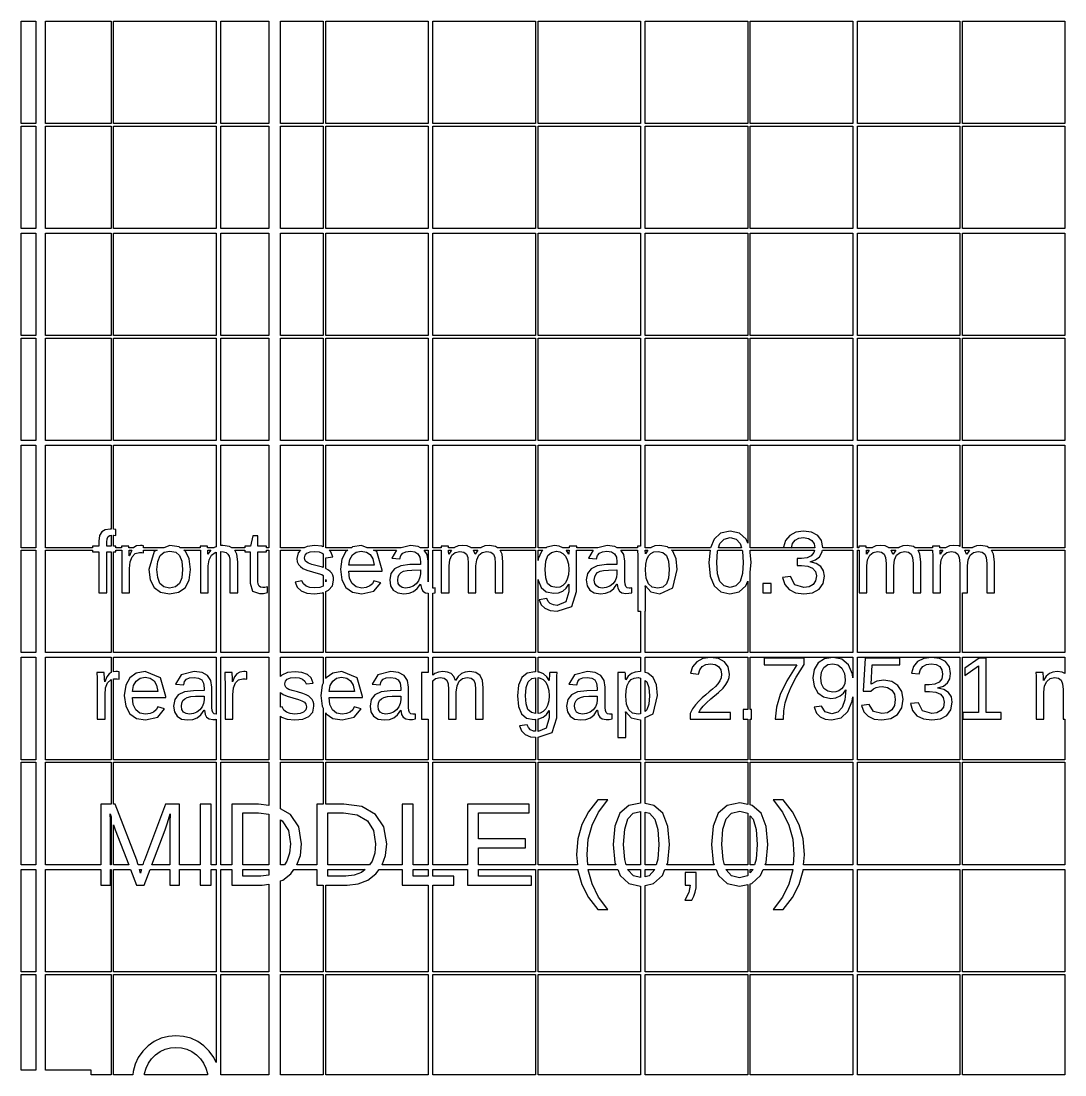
# Model space of a CAD drawing. Extents: x -185 to 185, y -185 to 185.
# Drawn here: x 0.7 to 49.89, y 0.2 to 49.89 of the extents above; entities that cross this region are included whole.
import ezdxf

# ---------------------------------------------------------------- set-up
doc = ezdxf.new("R2010")
doc.units = 0
doc.layers.get('0').update_dxf_attribs({"linetype": 'CONTINUOUS'})

msp = doc.modelspace()

# ---------------------------------------------------------------- linework, layer by layer
for points in [[(0.7, 49.89), (1.39766, 49.89), (1.39766, 45.06), (0.7, 45.06)], [(1.84766, 49.89), (4.94, 49.89), (4.94, 45.06), (1.84766, 45.06)], [(5.06, 49.89), (9.89, 49.89), (9.89, 45.06), (5.06, 45.06)], [(10.11, 49.89), (12.375, 49.89), (12.375, 45.06), (10.11, 45.06)], [(12.925, 49.89), (14.94, 49.89), (14.94, 45.06), (12.925, 45.06)], [(15.06, 49.89), (19.89, 49.89), (19.89, 45.06), (15.06, 45.06)], [(20.11, 49.89), (24.94, 49.89), (24.94, 45.06), (20.11, 45.06)], [(25.06, 49.89), (29.89, 49.89), (29.89, 45.06), (25.06, 45.06)], [(30.11, 49.89), (34.94, 49.89), (34.94, 45.06), (30.11, 45.06)], [(35.06, 49.89), (39.89, 49.89), (39.89, 45.06), (35.06, 45.06)], [(40.11, 49.89), (44.94, 49.89), (44.94, 45.06), (40.11, 45.06)], [(45.06, 49.89), (49.89, 49.89), (49.89, 45.06), (45.06, 45.06)], [(0.7, 44.94), (1.39766, 44.94), (1.39766, 40.11), (0.7, 40.11)], [(1.84766, 44.94), (4.94, 44.94), (4.94, 40.11), (1.84766, 40.11)], [(5.06, 44.94), (9.89, 44.94), (9.89, 40.11), (5.06, 40.11)], [(10.11, 44.94), (12.375, 44.94), (12.375, 40.11), (10.11, 40.11)], [(12.925, 44.94), (14.94, 44.94), (14.94, 40.11), (12.925, 40.11)], [(15.06, 44.94), (19.89, 44.94), (19.89, 40.11), (15.06, 40.11)], [(20.11, 44.94), (24.94, 44.94), (24.94, 40.11), (20.11, 40.11)], [(25.06, 44.94), (29.89, 44.94), (29.89, 40.11), (25.06, 40.11)], [(30.11, 44.94), (34.94, 44.94), (34.94, 40.11), (30.11, 40.11)], [(35.06, 44.94), (39.89, 44.94), (39.89, 40.11), (35.06, 40.11)], [(40.11, 44.94), (44.94, 44.94), (44.94, 40.11), (40.11, 40.11)], [(45.06, 44.94), (49.89, 44.94), (49.89, 40.11), (45.06, 40.11)], [(0.7, 39.89), (1.39766, 39.89), (1.39766, 35.06), (0.7, 35.06)], [(1.84766, 39.89), (4.94, 39.89), (4.94, 35.06), (1.84766, 35.06)], [(5.06, 39.89), (9.89, 39.89), (9.89, 35.06), (5.06, 35.06)], [(10.11, 39.89), (12.375, 39.89), (12.375, 35.06), (10.11, 35.06)], [(12.925, 39.89), (14.94, 39.89), (14.94, 35.06), (12.925, 35.06)], [(15.06, 39.89), (19.89, 39.89), (19.89, 35.06), (15.06, 35.06)], [(20.11, 39.89), (24.94, 39.89), (24.94, 35.06), (20.11, 35.06)], [(25.06, 39.89), (29.89, 39.89), (29.89, 35.06), (25.06, 35.06)], [(30.11, 39.89), (34.94, 39.89), (34.94, 35.06), (30.11, 35.06)], [(35.06, 39.89), (39.89, 39.89), (39.89, 35.06), (35.06, 35.06)], [(40.11, 39.89), (44.94, 39.89), (44.94, 35.06), (40.11, 35.06)], [(45.06, 39.89), (49.89, 39.89), (49.89, 35.06), (45.06, 35.06)], [(0.7, 34.94), (1.39766, 34.94), (1.39766, 30.11), (0.7, 30.11)], [(1.84766, 34.94), (4.94, 34.94), (4.94, 30.11), (1.84766, 30.11)], [(5.06, 34.94), (9.89, 34.94), (9.89, 30.11), (5.06, 30.11)], [(10.11, 34.94), (12.375, 34.94), (12.375, 30.11), (10.11, 30.11)], [(12.925, 34.94), (14.94, 34.94), (14.94, 30.11), (12.925, 30.11)], [(15.06, 34.94), (19.89, 34.94), (19.89, 30.11), (15.06, 30.11)], [(20.11, 34.94), (24.94, 34.94), (24.94, 30.11), (20.11, 30.11)], [(25.06, 34.94), (29.89, 34.94), (29.89, 30.11), (25.06, 30.11)], [(30.11, 34.94), (34.94, 34.94), (34.94, 30.11), (30.11, 30.11)], [(35.06, 34.94), (39.89, 34.94), (39.89, 30.11), (35.06, 30.11)], [(40.11, 34.94), (44.94, 34.94), (44.94, 30.11), (40.11, 30.11)], [(45.06, 34.94), (49.89, 34.94), (49.89, 30.11), (45.06, 30.11)], [(0.7, 29.89), (1.39766, 29.89), (1.39766, 25.06), (0.7, 25.06)], [(1.84766, 29.89), (4.94, 29.89), (4.94, 25.9382), (4.90531, 25.9397), (4.66779, 25.9067), (4.50046, 25.8075), (4.40128, 25.6331), (4.36822, 25.3742), (4.36822, 25.126), (4.05901, 25.126), (4.05901, 25.06), (1.84766, 25.06)], [(5.16367, 25.126), (5.06, 25.126), (5.06, 25.6498), (5.0772, 25.6488), (5.16367, 25.6366), (5.16367, 25.9153), (5.06, 25.9315), (5.06, 29.89), (9.89, 29.89), (9.89, 25.1067), (9.79927, 25.0721), (9.78455, 25.06), (9.48957, 25.06), (9.48904, 25.0711), (9.48701, 25.1072), (9.48499, 25.126), (9.13915, 25.126), (9.14291, 25.06), (8.19918, 25.06), (8.14469, 25.0972), (7.7068, 25.1667), (7.42965, 25.06), (6.47593, 25.06), (6.47593, 25.1463), (6.40115, 25.1616), (6.3274, 25.1667), (6.14328, 25.1407), (6.00595, 25.0629), (6.00383, 25.06), (5.78286, 25.06), (5.78017, 25.126), (5.43433, 25.126), (5.43657, 25.06), (5.16367, 25.06)], [(10.5248, 25.1217), (10.2113, 25.1667), (10.11, 25.1561), (10.11, 29.89), (12.375, 29.89), (12.375, 25.06), (12.2702, 25.06), (12.2702, 25.126), (11.8633, 25.126), (11.8633, 25.6183), (11.6192, 25.6183), (11.5113, 25.126), (11.2428, 25.126), (11.2428, 25.06), (10.6236, 25.06)], [(12.925, 29.89), (14.94, 29.89), (14.94, 25.1001), (14.8654, 25.1285), (14.5387, 25.1606), (14.1768, 25.1212), (14.0404, 25.06), (12.925, 25.06)], [(15.06, 29.89), (19.89, 29.89), (19.89, 25.06), (19.525, 25.06), (19.4169, 25.1191), (19.0532, 25.1667), (18.6112, 25.06), (17.0055, 25.06), (16.74, 25.1667), (16.3207, 25.0939), (16.2725, 25.06), (15.06, 25.06)], [(20.11, 29.89), (24.94, 29.89), (24.94, 25.06), (23.1494, 25.06), (23.0603, 25.1214), (22.7722, 25.1667), (22.5593, 25.1423), (22.3806, 25.069), (22.3701, 25.06), (21.903, 25.06), (21.8964, 25.067), (21.7247, 25.1417), (21.5007, 25.1667), (21.2978, 25.1438), (21.1284, 25.0751), (21.1113, 25.06), (20.8401, 25.06), (20.8395, 25.0711), (20.8375, 25.1072), (20.8355, 25.126), (20.4897, 25.126), (20.4934, 25.06), (20.11, 25.06)], [(25.06, 29.89), (29.89, 29.89), (29.89, 25.126), (29.7446, 25.126), (29.7482, 25.06), (28.7881, 25.06), (28.68, 25.1191), (28.3163, 25.1667), (27.8743, 25.06), (26.8865, 25.06), (26.8901, 25.126), (26.5422, 25.126), (26.5341, 25.0777), (26.5328, 25.06), (26.2337, 25.06), (26.0608, 25.1339), (25.8424, 25.1606), (25.4785, 25.0912), (25.44, 25.06), (25.06, 25.06)], [(30.11, 29.89), (34.94, 29.89), (34.94, 25.2683), (34.8643, 25.4617), (34.5569, 25.7409), (34.1167, 25.834), (33.6658, 25.7419), (33.3548, 25.4657), (33.1956, 25.06), (31.2092, 25.06), (31.1641, 25.0965), (30.8086, 25.1647), (30.5716, 25.141), (30.3854, 25.07), (30.3735, 25.06), (30.11, 25.06)], [(35.06, 29.89), (39.89, 29.89), (39.89, 25.06), (38.4783, 25.06), (38.4807, 25.0751), (38.4209, 25.3938), (38.2416, 25.6336), (37.9545, 25.7839), (37.5713, 25.834), (37.2125, 25.7846), (36.9254, 25.6366), (36.7268, 25.4006), (36.6334, 25.0874), (36.9868, 25.06), (35.06, 25.06)], [(40.11, 29.89), (44.94, 29.89), (44.94, 25.1171), (44.8835, 25.1417), (44.6595, 25.1667), (44.4566, 25.1438), (44.2872, 25.0751), (44.2701, 25.06), (43.9988, 25.06), (43.9983, 25.0711), (43.9963, 25.1072), (43.9943, 25.126), (43.6484, 25.126), (43.6522, 25.06), (42.8373, 25.06), (42.7482, 25.1214), (42.4601, 25.1667), (42.2472, 25.1423), (42.0685, 25.069), (42.058, 25.06), (41.5909, 25.06), (41.5843, 25.067), (41.4126, 25.1417), (41.1886, 25.1667), (40.9857, 25.1438), (40.8163, 25.0751), (40.7992, 25.06), (40.528, 25.06), (40.5274, 25.0711), (40.5254, 25.1072), (40.5234, 25.126), (40.1775, 25.126), (40.1813, 25.06), (40.11, 25.06)], [(45.06, 25.0619), (45.06, 29.89), (49.89, 29.89), (49.89, 25.06), (46.3082, 25.06), (46.2191, 25.1214), (45.931, 25.1667), (45.7181, 25.1423), (45.5394, 25.069), (45.5289, 25.06), (45.0618, 25.06)], [(4.7344, 25.126), (4.7344, 25.3233), (4.75017, 25.4815), (4.79746, 25.5817), (4.87987, 25.6351), (4.94, 25.6439), (4.94, 25.126)], [(33.6315, 25.2623), (33.8265, 25.4683), (34.1167, 25.5369), (34.3997, 25.4673), (34.5897, 25.2582), (34.6482, 25.06), (33.5699, 25.06)], [(37.0573, 25.2593), (37.1756, 25.4088), (37.3483, 25.5019), (37.5672, 25.5329), (37.8009, 25.4996), (37.969, 25.3996), (38.0704, 25.2422), (38.1004, 25.06), (37.002, 25.06)], [(0.7, 24.94), (1.39766, 24.94), (1.39766, 20.11), (0.7, 20.11)], [(1.84766, 24.94), (4.05901, 24.94), (4.05901, 24.8595), (4.36822, 24.8595), (4.36822, 22.9248), (4.7344, 22.9248), (4.7344, 24.8595), (4.94, 24.8595), (4.94, 20.11), (1.84766, 20.11)], [(5.06, 24.8595), (5.16367, 24.8595), (5.16367, 24.94), (5.44066, 24.94), (5.44347, 24.8575), (5.44651, 24.6133), (5.44651, 22.9248), (5.81272, 22.9248), (5.81272, 24.0722), (5.84273, 24.3959), (5.93275, 24.6347), (6.07974, 24.7819), (6.28063, 24.831), (6.39047, 24.8259), (6.47593, 24.8107), (6.47593, 24.94), (7.11786, 24.94), (6.9668, 24.8819), (6.72013, 24.0274), (6.78167, 23.5374), (6.96628, 23.1781), (7.27145, 22.9576), (7.69459, 22.8841), (8.12129, 22.9548), (8.43307, 23.1669), (8.6238, 23.5234), (8.68738, 24.0274), (8.62787, 24.5348), (8.44933, 24.889), (8.37471, 24.94), (9.14854, 24.94), (9.15133, 24.656), (9.15133, 22.9248), (9.51754, 22.9248), (9.51754, 24.2003), (9.55568, 24.4867), (9.67012, 24.7028), (9.85067, 24.8386), (9.89, 24.8462), (9.89, 20.11), (5.06, 20.11)], [(5.79236, 24.8264), (5.78774, 24.94), (5.91712, 24.94), (5.89865, 24.9144), (5.80456, 24.6764), (5.79643, 24.6764)], [(7.42782, 23.2094), (7.246, 23.3734), (7.13996, 23.6462), (7.10461, 24.0274), (7.14047, 24.4157), (7.24804, 24.6855), (7.43597, 24.8435), (7.71289, 24.8961), (7.98627, 24.8445), (8.16757, 24.6896), (8.26905, 24.4208), (8.30287, 24.0274), (8.26752, 23.6373), (8.16148, 23.3663), (7.97304, 23.2076), (7.69051, 23.1547)], [(9.49745, 24.8847), (9.49526, 24.94), (9.64049, 24.94), (9.50737, 24.7496), (9.50125, 24.7496)], [(10.11, 24.882), (10.2463, 24.8707), (10.3618, 24.831), (10.4426, 24.7613), (10.4981, 24.6581), (10.5301, 24.5136), (10.5408, 24.3204), (10.5408, 22.9248), (10.909, 22.9248), (10.909, 24.3916), (10.8671, 24.7479), (10.7658, 24.94), (11.2428, 24.94), (11.2428, 24.8595), (11.4971, 24.8595), (11.4971, 23.3907), (11.607, 23.0169), (11.9365, 22.8923), (12.1237, 22.9045), (12.3068, 22.9411), (12.3068, 23.2117), (12.1847, 23.1903), (12.0952, 23.1832), (11.9861, 23.1992), (11.9152, 23.2472), (11.8763, 23.335), (11.8633, 23.47), (11.8633, 24.8595), (12.2702, 24.8595), (12.2702, 24.94), (12.375, 24.94), (12.375, 20.11), (10.11, 20.11)], [(12.925, 24.94), (13.8608, 24.94), (13.7521, 24.8094), (13.6985, 24.5442), (13.7173, 24.3941), (13.7737, 24.2695), (13.8635, 24.166), (13.9823, 24.0793), (14.161, 24.0002), (14.4308, 23.9196), (14.6933, 23.8505), (14.8652, 23.7904), (14.94, 23.7429), (14.94, 23.2473), (14.7759, 23.1842), (14.5346, 23.1628), (14.3027, 23.1834), (14.1277, 23.2452), (14.0062, 23.3513), (13.9345, 23.5046), (13.611, 23.4415), (13.717, 23.1926), (13.9009, 23.0194), (14.1707, 22.9179), (14.5346, 22.8841), (14.9107, 22.9263), (14.94, 22.9395), (14.94, 20.11), (12.925, 20.11)], [(14.9008, 24.134), (14.6506, 24.2044), (14.3963, 24.2716), (14.2477, 24.3224), (14.1638, 24.3697), (14.1033, 24.4262), (14.0667, 24.4953), (14.0545, 24.5808), (14.084, 24.714), (14.1725, 24.8086), (14.323, 24.8651), (14.5387, 24.8839), (14.7398, 24.8643), (14.8957, 24.8056), (14.94, 24.7663), (14.94, 24.1189)], [(15.06, 22.9934), (15.1927, 23.053), (15.3689, 23.2574), (15.4277, 23.5331), (15.4175, 23.6523), (15.387, 23.7579), (15.3379, 23.8507), (15.2721, 23.9318), (15.1843, 24.0038), (15.0696, 24.0691), (15.06, 24.0728), (15.06, 24.5808), (15.389, 24.6215), (15.2927, 24.8656), (15.2145, 24.94), (16.102, 24.94), (16.0107, 24.8758), (15.8192, 24.5213), (15.7554, 24.0396), (15.8192, 23.5366), (16.0107, 23.175), (16.3242, 22.9568), (16.7543, 22.8841), (17.3285, 23.0143), (17.6514, 23.4049), (17.33, 23.4964), (17.256, 23.3627), (17.1357, 23.2543), (16.9686, 23.1826), (16.7543, 23.1587), (16.4893, 23.2101), (16.2965, 23.3642), (16.179, 23.6129), (16.1399, 23.9481), (17.7104, 23.9481), (17.7104, 23.9969), (17.4678, 24.8742), (17.3041, 24.94), (18.3909, 24.94), (18.1703, 24.5726), (18.5528, 24.5381), (18.5975, 24.6962), (18.687, 24.8045), (18.8325, 24.8671), (19.0451, 24.888), (19.2567, 24.859), (19.4031, 24.772), (19.4886, 24.6179), (19.5171, 24.3875), (19.5171, 24.2675), (19.0227, 24.2594), (18.5912, 24.2044), (18.2975, 24.064), (18.1289, 23.8413), (18.0727, 23.5392), (18.1144, 23.2666), (18.2395, 23.0591), (18.4475, 22.9279), (18.7379, 22.8841), (18.9843, 22.9103), (19.1906, 22.9889), (19.3653, 23.1305), (19.5171, 23.3459), (19.5293, 23.3459), (19.5616, 23.1483), (19.634, 23.0113), (19.7543, 22.9312), (19.89, 22.9105), (19.89, 20.11), (15.06, 20.11)], [(16.192, 24.5068), (16.3118, 24.7181), (16.4951, 24.8516), (16.7339, 24.8961), (16.9765, 24.8562), (17.155, 24.7364), (17.2725, 24.5297), (17.332, 24.2288), (16.1439, 24.2288)], [(19.8873, 23.4782), (19.8873, 24.4262), (19.8349, 24.7438), (19.7024, 24.94), (19.89, 24.94), (19.89, 23.4422)], [(20.11, 22.9191), (20.2128, 22.937), (20.2128, 23.1649), (20.1493, 23.1542), (20.11, 23.1517), (20.11, 24.94), (20.499, 24.94), (20.5018, 24.656), (20.5018, 22.9248), (20.866, 22.9248), (20.866, 24.2003), (20.9001, 24.4892), (21.0023, 24.7049), (21.163, 24.8391), (21.3726, 24.8839), (21.5653, 24.8534), (21.6879, 24.7618), (21.7535, 24.5904), (21.7754, 24.3204), (21.7754, 22.9248), (22.1375, 22.9248), (22.1375, 24.2003), (22.1708, 24.4905), (22.2707, 24.7059), (22.4307, 24.8394), (22.644, 24.8839), (22.8368, 24.8534), (22.9594, 24.7618), (23.025, 24.5904), (23.0469, 24.3204), (23.0469, 22.9248), (23.409, 22.9248), (23.409, 24.3916), (23.3711, 24.7466), (23.2791, 24.94), (24.94, 24.94), (24.94, 20.11), (20.11, 20.11)], [(20.8479, 24.8847), (20.8458, 24.94), (20.9794, 24.94), (20.8579, 24.7496), (20.8518, 24.7496)], [(22.0197, 24.9378), (22.0176, 24.94), (22.2306, 24.94), (22.1049, 24.7496), (22.0988, 24.7496)], [(25.06, 23.5643), (25.064, 23.5224), (25.2066, 23.177), (25.4505, 22.9756), (25.8017, 22.9085), (26.0285, 22.9352), (26.2248, 23.0153), (26.3866, 23.1483), (26.5097, 23.3337), (26.5137, 23.3337), (26.5137, 22.9797), (26.3769, 22.4991), (25.9665, 22.3389), (25.7826, 22.3595), (25.6379, 22.4213), (25.5349, 22.5212), (25.4762, 22.6563), (25.108, 22.6034), (25.2072, 22.3727), (25.3826, 22.2016), (25.6328, 22.0955), (25.9563, 22.0602), (26.6475, 22.2921), (26.8779, 22.9879), (26.8779, 24.6703), (26.8808, 24.94), (27.654, 24.94), (27.4334, 24.5726), (27.8159, 24.5381), (27.8606, 24.6962), (27.9501, 24.8045), (28.0956, 24.8671), (28.3082, 24.888), (28.5198, 24.859), (28.6662, 24.772), (28.7517, 24.6179), (28.7802, 24.3875), (28.7802, 24.2675), (28.2858, 24.2594), (27.8543, 24.2044), (27.5606, 24.064), (27.392, 23.8413), (27.3358, 23.5392), (27.3775, 23.2666), (27.5026, 23.0591), (27.7106, 22.9279), (28.001, 22.8841), (28.2474, 22.9103), (28.4537, 22.9889), (28.6284, 23.1305), (28.7802, 23.3459), (28.7924, 23.3459), (28.8247, 23.1483), (28.8971, 23.0113), (29.0174, 22.9312), (29.1932, 22.9045), (29.3361, 22.9126), (29.4759, 22.937), (29.4759, 23.1649), (29.4124, 23.1542), (29.3559, 23.1506), (29.2552, 23.1712), (29.1931, 23.233), (29.1611, 23.3355), (29.1504, 23.4782), (29.1504, 24.4262), (29.098, 24.7438), (28.9655, 24.94), (29.7539, 24.94), (29.7568, 24.6764), (29.7568, 22.0602), (29.89, 22.0602), (29.89, 20.11), (25.06, 20.11)], [(25.06, 24.94), (25.2915, 24.94), (25.2209, 24.8829), (25.0676, 24.5286), (25.06, 24.4537)], [(25.6776, 23.2284), (25.5149, 23.3764), (25.4248, 23.6373), (25.3948, 24.0254), (25.4269, 24.418), (25.523, 24.6845), (25.6893, 24.8371), (25.9319, 24.888), (26.0919, 24.8623), (26.234, 24.7852), (26.3522, 24.6596), (26.4405, 24.4882), (26.4954, 24.2754), (26.5137, 24.0254), (26.4954, 23.781), (26.4405, 23.5727), (26.352, 23.4047), (26.233, 23.2808), (26.0891, 23.2045), (25.9258, 23.1791)], [(26.4006, 24.9243), (26.3822, 24.94), (26.5249, 24.94), (26.5199, 24.833), (26.5178, 24.7496), (26.5137, 24.7496)], [(30.11, 22.0602), (30.123, 22.0602), (30.123, 22.9207), (30.1209, 23.172), (30.1148, 23.2666), (30.125, 23.2666), (30.3834, 22.9797), (30.8086, 22.8841), (31.4158, 23.172), (31.6183, 24.0356), (31.5679, 24.5416), (31.4169, 24.892), (31.3576, 24.94), (33.1679, 24.94), (33.1137, 24.359), (33.1758, 23.7233), (33.3619, 23.2605), (33.6717, 22.9782), (34.1045, 22.8841), (34.5386, 22.9787), (34.8521, 23.2625), (34.94, 23.4769), (34.94, 20.11), (30.11, 20.11)], [(30.1177, 24.8269), (30.1138, 24.9144), (30.1125, 24.94), (30.2352, 24.94), (30.1271, 24.772), (30.1189, 24.772)], [(30.4429, 23.2061), (30.2613, 23.3602), (30.1576, 23.6226), (30.123, 23.9989), (30.139, 24.281), (30.1871, 24.5045), (30.2659, 24.6731), (30.3742, 24.7903), (30.521, 24.859), (30.715, 24.8819), (30.9489, 24.8325), (31.1097, 24.6845), (31.2027, 24.4216), (31.2338, 24.0274), (31.2025, 23.6234), (31.1086, 23.3551), (30.9467, 23.2048), (30.7109, 23.1547)], [(33.827, 23.2539), (33.6335, 23.4659), (33.5214, 23.8306), (33.484, 24.359), (33.5209, 24.8992), (33.5333, 24.94), (34.6837, 24.94), (34.6973, 24.8941), (34.7331, 24.359), (34.6955, 23.8382), (34.5826, 23.472), (34.3888, 23.2554), (34.1085, 23.1832)], [(35.06, 23.9053), (35.1054, 24.359), (35.06, 24.8415), (35.06, 24.94), (38.0849, 24.94), (38.0628, 24.8297), (37.9385, 24.6733), (37.7389, 24.5749), (37.4716, 24.5421), (37.2722, 24.5421), (37.2722, 24.2248), (37.4797, 24.2248), (37.7796, 24.192), (37.9995, 24.0935), (38.1345, 23.9366), (38.1795, 23.7284), (38.1401, 23.4929), (38.0219, 23.3235), (37.8345, 23.2213), (37.5875, 23.1872), (37.1558, 23.3144), (36.963, 23.6958), (36.5846, 23.6612), (36.6861, 23.3238), (36.8928, 23.0804), (37.1962, 22.9332), (37.5875, 22.8841), (38.0015, 22.9385), (38.3077, 23.1018), (38.4969, 23.3642), (38.56, 23.7162), (38.5152, 23.9674), (38.3809, 24.1719), (38.1663, 24.3163), (37.8805, 24.3875), (37.8805, 24.3956), (38.1386, 24.4844), (38.3271, 24.6286), (38.4422, 24.8262), (38.4598, 24.94), (39.89, 24.94), (39.89, 20.11), (35.06, 20.11)], [(40.11, 24.94), (40.1869, 24.94), (40.1897, 24.656), (40.1897, 22.9248), (40.5539, 22.9248), (40.5539, 24.2003), (40.588, 24.4892), (40.6902, 24.7049), (40.8509, 24.8391), (41.0604, 24.8839), (41.2532, 24.8534), (41.3758, 24.7618), (41.4414, 24.5904), (41.4632, 24.3204), (41.4632, 22.9248), (41.8254, 22.9248), (41.8254, 24.2003), (41.8587, 24.4905), (41.9586, 24.7059), (42.1186, 24.8394), (42.3319, 24.8839), (42.5247, 24.8534), (42.6473, 24.7618), (42.7129, 24.5904), (42.7347, 24.3204), (42.7347, 22.9248), (43.0968, 22.9248), (43.0968, 24.3916), (43.0589, 24.7466), (42.967, 24.94), (43.6578, 24.94), (43.6606, 24.656), (43.6606, 22.9248), (44.0248, 22.9248), (44.0248, 24.2003), (44.0588, 24.4892), (44.1611, 24.7049), (44.3218, 24.8391), (44.5313, 24.8839), (44.7241, 24.8534), (44.8466, 24.7618), (44.9123, 24.5904), (44.9341, 24.3204), (44.9341, 22.9248), (44.94, 22.9248), (44.94, 20.11), (40.11, 20.11)], [(40.5358, 24.8847), (40.5336, 24.94), (40.6673, 24.94), (40.5458, 24.7496), (40.5396, 24.7496)], [(41.7076, 24.9378), (41.7055, 24.94), (41.9185, 24.94), (41.7928, 24.7496), (41.7867, 24.7496)], [(44.0067, 24.8847), (44.0045, 24.94), (44.1382, 24.94), (44.0166, 24.7496), (44.0105, 24.7496)], [(45.06, 22.9248), (45.2963, 22.9248), (45.2963, 24.2003), (45.3296, 24.4905), (45.4295, 24.7059), (45.5895, 24.8394), (45.8028, 24.8839), (45.9956, 24.8534), (46.1181, 24.7618), (46.1838, 24.5904), (46.2056, 24.3204), (46.2056, 22.9248), (46.5677, 22.9248), (46.5677, 24.3916), (46.5298, 24.7466), (46.4379, 24.94), (49.89, 24.94), (49.89, 20.11), (45.06, 20.11)], [(45.1785, 24.9378), (45.1764, 24.94), (45.3893, 24.94), (45.2637, 24.7496), (45.2576, 24.7496)], [(18.6629, 23.1832), (18.5456, 23.2564), (18.4732, 23.3744), (18.449, 23.5331), (18.4668, 23.6821), (18.5202, 23.7996), (18.6069, 23.8881), (18.7247, 23.9501), (18.8892, 23.9878), (19.1163, 24.003), (19.5171, 24.0112), (19.5171, 23.8301), (19.4944, 23.6635), (19.4265, 23.5015), (19.3195, 23.3589), (19.1793, 23.2503), (19.0115, 23.1816), (18.8213, 23.1587)], [(27.926, 23.1832), (27.8088, 23.2564), (27.7363, 23.3744), (27.7121, 23.5331), (27.7299, 23.6821), (27.7833, 23.7996), (27.87, 23.8881), (27.9878, 23.9501), (28.1523, 23.9878), (28.3794, 24.003), (28.7802, 24.0112), (28.7802, 23.8301), (28.7575, 23.6635), (28.6896, 23.5015), (28.5826, 23.3589), (28.4424, 23.2503), (28.2746, 23.1816), (28.0844, 23.1587)], [(15.06, 23.5662), (15.0717, 23.5046), (15.06, 23.4505)], [(36.0454, 23.3703), (35.6487, 23.3703), (35.6487, 22.9248), (36.0454, 22.9248)], [(0.7, 19.89), (1.39766, 19.89), (1.39766, 15.06), (0.7, 15.06)], [(1.84766, 19.89), (4.94, 19.89), (4.94, 19.1677), (4.84831, 19.1157), (4.74101, 18.9672), (4.64692, 18.7292), (4.63879, 18.7292), (4.63472, 18.8792), (4.62253, 19.1788), (4.27669, 19.1788), (4.28582, 18.9103), (4.28887, 18.6661), (4.28887, 16.9776), (4.65508, 16.9776), (4.65508, 18.125), (4.68509, 18.4487), (4.77511, 18.6875), (4.9221, 18.8347), (4.94, 18.8391), (4.94, 15.06), (1.84766, 15.06)], [(5.06, 18.8684), (5.12299, 18.8838), (5.23284, 18.8787), (5.31829, 18.8635), (5.31829, 19.1991), (5.24351, 19.2144), (5.16976, 19.2195), (5.06, 19.204), (5.06, 19.89), (9.89, 19.89), (9.89, 17.2059), (9.80125, 17.224), (9.73918, 17.2858), (9.70714, 17.3883), (9.69646, 17.531), (9.69646, 18.479), (9.64407, 18.7966), (9.48691, 19.0292), (9.22602, 19.1719), (8.86237, 19.2195), (8.24698, 19.071), (7.97947, 18.6254), (8.36191, 18.5909), (8.40667, 18.749), (8.49619, 18.8573), (8.64165, 18.9199), (8.85424, 18.9408), (9.06582, 18.9118), (9.21229, 18.8248), (9.29774, 18.6707), (9.32623, 18.4403), (9.32623, 18.3203), (8.83186, 18.3122), (8.40032, 18.2572), (8.10661, 18.1169), (7.93802, 17.8941), (7.88182, 17.592), (7.92352, 17.3194), (8.04862, 17.1119), (8.25664, 16.9807), (8.54704, 16.9369), (8.79347, 16.9631), (8.99971, 17.0417), (9.17441, 17.1833), (9.32623, 17.3987), (9.33841, 17.3987), (9.37071, 17.2011), (9.44317, 17.0641), (9.56347, 16.984), (9.73921, 16.9573), (9.88211, 16.9654), (9.89, 16.9668), (9.89, 15.06), (5.06, 15.06)], [(10.11, 19.89), (12.375, 19.89), (12.375, 15.06), (10.11, 15.06)], [(12.925, 17.1175), (12.9731, 17.0722), (13.2429, 16.9707), (13.6068, 16.9369), (13.9829, 16.9791), (14.2649, 17.1058), (14.4412, 17.3102), (14.4999, 17.5859), (14.4898, 17.7051), (14.4592, 17.8107), (14.4102, 17.9035), (14.3443, 17.9846), (14.2566, 18.0566), (14.1419, 18.1219), (13.973, 18.1868), (13.7228, 18.2572), (13.4685, 18.3244), (13.32, 18.3752), (13.2361, 18.4225), (13.1755, 18.479), (13.1389, 18.5481), (13.1267, 18.6336), (13.1562, 18.7668), (13.2447, 18.8614), (13.3953, 18.9179), (13.6109, 18.9367), (13.8121, 18.9171), (13.968, 18.8584), (14.0755, 18.763), (14.1317, 18.6336), (14.4613, 18.6743), (14.3649, 18.9184), (14.1897, 19.0852), (13.9377, 19.1813), (13.6109, 19.2134), (13.2491, 19.174), (12.9853, 19.0557), (12.925, 18.9832), (12.925, 19.89), (14.94, 19.89), (14.94, 18.6639), (14.8915, 18.5741), (14.8276, 18.0924), (14.8915, 17.5894), (14.94, 17.4978), (14.94, 15.06), (12.925, 15.06)], [(15.06, 17.2711), (15.0829, 17.2278), (15.3965, 17.0096), (15.8265, 16.9369), (16.4007, 17.0671), (16.7237, 17.4577), (16.4022, 17.5492), (16.3282, 17.4155), (16.2079, 17.3071), (16.0409, 17.2354), (15.8265, 17.2115), (15.5615, 17.2629), (15.3687, 17.417), (15.2513, 17.6657), (15.2121, 18.0009), (16.7827, 18.0009), (16.7827, 18.0497), (16.5401, 18.927), (15.8123, 19.2195), (15.3929, 19.1467), (15.0829, 18.9286), (15.06, 18.8861), (15.06, 19.89), (19.89, 19.89), (19.89, 19.1788), (19.5619, 19.1788), (19.571, 19.0186), (19.5741, 18.7088), (19.5741, 16.9776), (19.89, 16.9776), (19.89, 15.06), (15.06, 15.06)], [(20.11, 18.7873), (20.2353, 18.8919), (20.4448, 18.9367), (20.6376, 18.9062), (20.7601, 18.8146), (20.8257, 18.6432), (20.8476, 18.3732), (20.8476, 16.9776), (21.2097, 16.9776), (21.2097, 18.2531), (21.243, 18.5433), (21.343, 18.7587), (21.5029, 18.8922), (21.7163, 18.9367), (21.909, 18.9062), (22.0316, 18.8146), (22.0972, 18.6432), (22.1191, 18.3732), (22.1191, 16.9776), (22.4812, 16.9776), (22.4812, 18.4444), (22.4433, 18.7994), (22.3296, 19.0384), (22.1326, 19.1742), (21.8444, 19.2195), (21.6316, 19.1951), (21.4528, 19.1218), (21.3031, 18.9932), (21.1772, 18.8024), (21.1711, 18.8024), (21.092, 18.9906), (20.9686, 19.1198), (20.797, 19.1945), (20.573, 19.2195), (20.37, 19.1966), (20.2007, 19.1279), (20.11, 19.0478), (20.11, 19.89), (24.94, 19.89), (24.94, 19.2103), (24.9147, 19.2134), (24.5507, 19.144), (24.2931, 18.9357), (24.1398, 18.5814), (24.0887, 18.0741), (24.1362, 17.5752), (24.2789, 17.2298), (24.5228, 17.0284), (24.874, 16.9613), (24.94, 16.9691), (24.94, 16.4028), (24.8549, 16.4123), (24.7102, 16.4741), (24.6072, 16.574), (24.5485, 16.7091), (24.1802, 16.6562), (24.2794, 16.4255), (24.4549, 16.2544), (24.7051, 16.1483), (24.94, 16.1227), (24.94, 15.06), (20.11, 15.06)], [(25.06, 16.1235), (25.7197, 16.3449), (25.9501, 17.0407), (25.9501, 18.7231), (25.9532, 19.0099), (25.9623, 19.1788), (25.6145, 19.1788), (25.6063, 19.1305), (25.5982, 19.014), (25.5921, 18.8858), (25.5901, 18.8024), (25.586, 18.8024), (25.4728, 18.9771), (25.3205, 19.1066), (25.1331, 19.1867), (25.06, 19.1956), (25.06, 19.89), (29.89, 19.89), (29.89, 19.2157), (29.8808, 19.2175), (29.6438, 19.1938), (29.4577, 19.1228), (29.3127, 19.001), (29.1993, 18.8248), (29.1912, 18.8248), (29.1899, 18.8797), (29.1861, 18.9672), (29.1813, 19.0575), (29.1769, 19.1208), (29.1734, 19.1602), (29.1708, 19.1788), (28.8168, 19.1788), (28.826, 19.0115), (28.829, 18.7292), (28.829, 16.113), (29.1952, 16.113), (29.1952, 16.9735), (29.1932, 17.2248), (29.1871, 17.3194), (29.1973, 17.3194), (29.4556, 17.0325), (29.8808, 16.9369), (29.89, 16.9413), (29.89, 15.06), (25.06, 15.06)], [(30.11, 17.0456), (30.4881, 17.2248), (30.6905, 18.0884), (30.6402, 18.5944), (30.4891, 18.9448), (30.2363, 19.1493), (30.11, 19.1735), (30.11, 19.89), (34.94, 19.89), (34.94, 17.4231), (34.721, 17.4231), (34.721, 16.9776), (34.94, 16.9776), (34.94, 15.06), (30.11, 15.06)], [(34.1309, 17.2889), (32.6356, 17.2889), (32.7159, 17.4341), (32.835, 17.5849), (32.9972, 17.7479), (33.2072, 17.9297), (33.5638, 18.2303), (33.783, 18.4403), (33.915, 18.6051), (34.0098, 18.7699), (34.067, 18.9352), (34.0861, 19.1015), (34.0279, 19.4349), (33.8532, 19.6823), (33.5701, 19.8356), (33.1869, 19.8868), (32.8281, 19.8359), (32.541, 19.6833), (32.3424, 19.4448), (32.249, 19.1361), (32.6234, 19.1015), (32.6811, 19.3057), (32.8014, 19.4585), (32.9735, 19.5539), (33.1869, 19.5857), (33.4061, 19.5531), (33.5714, 19.4555), (33.6752, 19.2988), (33.7097, 19.0893), (33.6897, 18.9235), (33.6294, 18.776), (33.5366, 18.6407), (33.4188, 18.5115), (33.2807, 18.3854), (33.1269, 18.2593), (32.9644, 18.1278), (32.8004, 17.9856), (32.6394, 17.8295), (32.4861, 17.656), (32.348, 17.46), (32.2328, 17.236), (32.2328, 16.9776), (34.1309, 16.9776)], [(35.06, 16.9776), (35.1177, 16.9776), (35.1177, 17.4231), (35.06, 17.4231), (35.06, 19.89), (39.89, 19.89), (39.89, 18.9258), (39.8737, 19.0898), (39.6891, 19.5328), (39.385, 19.7983), (38.9649, 19.8868), (38.5646, 19.8224), (38.263, 19.6294), (38.0738, 19.324), (38.0108, 18.9225), (38.0687, 18.5283), (38.2427, 18.2206), (38.5132, 18.0223), (38.8611, 17.9561), (39.0875, 17.9839), (39.2945, 18.067), (39.4628, 18.1959), (39.5732, 18.361), (39.5238, 17.8804), (39.3921, 17.5249), (39.1836, 17.3051), (38.9039, 17.2319), (38.5956, 17.3214), (38.4197, 17.59), (38.0698, 17.535), (38.186, 17.2632), (38.3597, 17.0783), (38.5954, 16.9723), (38.8977, 16.9369), (39.3389, 17.0361), (39.6657, 17.3336), (39.8679, 17.8158), (39.89, 18.03), (39.89, 15.06), (35.06, 15.06)], [(40.11, 19.89), (44.94, 19.89), (44.94, 15.06), (40.11, 15.06)], [(44.0257, 16.9913), (44.3318, 17.1546), (44.521, 17.417), (44.5841, 17.769), (44.5393, 18.0202), (44.4051, 18.2247), (44.1904, 18.3691), (43.9046, 18.4403), (43.9046, 18.4484), (44.1627, 18.5372), (44.3512, 18.6814), (44.4664, 18.879), (44.5048, 19.1279), (44.445, 19.4466), (44.2657, 19.6864), (43.9786, 19.8367), (43.5954, 19.8868), (43.2366, 19.8374), (42.9495, 19.6894), (42.7509, 19.4534), (42.6575, 19.1402), (43.0258, 19.1116), (43.0815, 19.312), (43.1997, 19.4616), (43.3724, 19.5547), (43.5913, 19.5857), (43.825, 19.5524), (43.9931, 19.4524), (44.0946, 19.295), (44.1284, 19.0893), (44.0869, 18.8825), (43.9626, 18.7261), (43.763, 18.6277), (43.4957, 18.5949), (43.2963, 18.5949), (43.2963, 18.2776), (43.5038, 18.2776), (43.8037, 18.2448), (44.0236, 18.1463), (44.1587, 17.9894), (44.2037, 17.7812), (44.1642, 17.5457), (44.046, 17.3763), (43.8586, 17.2741), (43.6117, 17.24), (43.1799, 17.3672), (42.9871, 17.7486), (42.6087, 17.714), (42.7102, 17.3766), (42.9169, 17.1332), (43.2203, 16.986), (43.6117, 16.9369)], [(45.06, 19.89), (49.89, 19.89), (49.89, 19.1353), (49.754, 19.1945), (49.53, 19.2195), (49.3271, 19.1966), (49.1577, 19.1279), (49.0138, 19.0008), (48.8872, 18.8024), (48.881, 18.8024), (48.8772, 18.9375), (48.8739, 19.0211), (48.8711, 19.0758), (48.8688, 19.1239), (48.8668, 19.16), (48.8648, 19.1788), (48.519, 19.1788), (48.5281, 19.0186), (48.5311, 18.7088), (48.5311, 16.9776), (48.8953, 16.9776), (48.8953, 18.2531), (48.9294, 18.542), (49.0316, 18.7577), (49.1923, 18.8919), (49.4019, 18.9367), (49.5946, 18.9062), (49.7172, 18.8146), (49.7828, 18.6432), (49.8047, 18.3732), (49.8047, 16.9776), (49.89, 16.9776), (49.89, 15.06), (45.06, 15.06)], [(36.6458, 17.3677), (36.7137, 17.7445), (36.8269, 18.1174), (36.9853, 18.4952), (37.2309, 18.9484), (37.6058, 19.547), (37.6058, 19.844), (35.7118, 19.844), (35.7118, 19.5328), (37.2518, 19.5328), (36.7847, 18.7874), (36.4737, 18.1341), (36.299, 17.5414), (36.2407, 16.9776), (36.6232, 16.9776)], [(38.7152, 18.2905), (38.5356, 18.4271), (38.4212, 18.642), (38.3831, 18.9225), (38.4212, 19.1979), (38.5356, 19.4097), (38.7162, 19.5447), (38.9527, 19.5897), (39.1922, 19.5371), (39.3779, 19.3792), (39.4969, 19.1348), (39.5365, 18.8228), (39.5169, 18.6631), (39.4582, 18.5217), (39.3654, 18.4045), (39.2436, 18.3172), (39.1017, 18.2631), (38.9486, 18.245)], [(41.6837, 17.002), (42.0054, 17.1973), (42.2076, 17.506), (42.275, 17.9114), (42.2121, 18.2725), (42.0237, 18.5583), (41.7295, 18.7444), (41.3493, 18.8065), (41.0243, 18.7607), (40.7573, 18.6234), (40.8122, 19.5328), (42.1081, 19.5328), (42.1081, 19.844), (40.4786, 19.844), (40.383, 18.302), (40.741, 18.302), (40.8692, 18.3976), (40.9973, 18.4606), (41.1306, 18.4958), (41.274, 18.5074), (41.5296, 18.4657), (41.7267, 18.3406), (41.8526, 18.1479), (41.8945, 17.9033), (41.8528, 17.6253), (41.7277, 17.414), (41.5288, 17.2805), (41.2659, 17.236), (40.8768, 17.3423), (40.6698, 17.6612), (40.2996, 17.6184), (40.4099, 17.326), (40.6108, 17.1119), (40.8956, 16.9807), (41.2577, 16.9369)], [(46.881, 17.2889), (46.1833, 17.2889), (46.1833, 19.844), (45.8456, 19.844), (45.1681, 19.3782), (45.1681, 19.0323), (45.815, 19.4941), (45.815, 17.2889), (45.0847, 17.2889), (45.0847, 16.9776), (46.881, 16.9776)], [(7.1376, 17.0671), (7.46056, 17.4577), (7.13914, 17.5492), (7.06512, 17.4155), (6.94483, 17.3071), (6.77777, 17.2354), (6.56341, 17.2115), (6.29841, 17.2629), (6.10564, 17.417), (5.98817, 17.6657), (5.94901, 18.0009), (7.51957, 18.0009), (7.51957, 18.0497), (7.27697, 18.927), (6.54916, 19.2195), (6.12983, 19.1467), (5.81983, 18.9286), (5.62835, 18.5741), (5.56453, 18.0924), (5.62835, 17.5894), (5.81983, 17.2278), (6.13339, 17.0096), (6.56341, 16.9369)], [(6.00115, 18.5596), (6.12091, 18.7709), (6.30427, 18.9044), (6.54307, 18.9489), (6.78565, 18.909), (6.96415, 18.7892), (7.08164, 18.5825), (7.14115, 18.2816), (5.95309, 18.2816)], [(10.6772, 18.125), (10.7072, 18.4487), (10.7972, 18.6875), (10.9442, 18.8347), (11.1451, 18.8838), (11.2549, 18.8787), (11.3404, 18.8635), (11.3404, 19.1991), (11.2656, 19.2144), (11.1919, 19.2195), (11.0078, 19.1935), (10.8704, 19.1157), (10.7631, 18.9672), (10.669, 18.7292), (10.6609, 18.7292), (10.6568, 18.8792), (10.6446, 19.1788), (10.2988, 19.1788), (10.3079, 18.9103), (10.311, 18.6661), (10.311, 16.9776), (10.6772, 16.9776)], [(15.2643, 18.5596), (15.384, 18.7709), (15.5674, 18.9044), (15.8062, 18.9489), (16.0487, 18.909), (16.2273, 18.7892), (16.3447, 18.5825), (16.4043, 18.2816), (15.2162, 18.2816)], [(18.0566, 16.9631), (18.2628, 17.0417), (18.4375, 17.1833), (18.5893, 17.3987), (18.6015, 17.3987), (18.6338, 17.2011), (18.7063, 17.0641), (18.8266, 16.984), (19.0023, 16.9573), (19.1452, 16.9654), (19.2851, 16.9898), (19.2851, 17.2177), (19.2215, 17.207), (19.1651, 17.2034), (19.0644, 17.224), (19.0023, 17.2858), (18.9702, 17.3883), (18.9596, 17.531), (18.9596, 18.479), (18.9072, 18.7966), (18.75, 19.0292), (18.4891, 19.1719), (18.1255, 19.2195), (17.5101, 19.071), (17.2426, 18.6254), (17.625, 18.5909), (17.6698, 18.749), (17.7593, 18.8573), (17.9048, 18.9199), (18.1173, 18.9408), (18.3289, 18.9118), (18.4754, 18.8248), (18.5608, 18.6707), (18.5893, 18.4403), (18.5893, 18.3203), (18.095, 18.3122), (17.6634, 18.2572), (17.3697, 18.1169), (17.2011, 17.8941), (17.1449, 17.592), (17.1866, 17.3194), (17.3117, 17.1119), (17.5197, 16.9807), (17.8101, 16.9369)], [(24.7499, 17.2812), (24.5871, 17.4292), (24.4971, 17.6901), (24.4671, 18.0782), (24.4991, 18.4708), (24.5952, 18.7373), (24.7616, 18.8899), (24.94, 18.9273), (24.94, 17.2434)], [(25.06, 18.9318), (25.1641, 18.9151), (25.3062, 18.838), (25.4245, 18.7124), (25.5127, 18.541), (25.5677, 18.3282), (25.586, 18.0782), (25.5677, 17.8338), (25.5127, 17.6255), (25.4242, 17.4575), (25.3052, 17.3336), (25.1613, 17.2573), (25.06, 17.2416)], [(27.3197, 16.9631), (27.5259, 17.0417), (27.7006, 17.1833), (27.8524, 17.3987), (27.8646, 17.3987), (27.8969, 17.2011), (27.9694, 17.0641), (28.0897, 16.984), (28.2654, 16.9573), (28.4083, 16.9654), (28.5482, 16.9898), (28.5482, 17.2177), (28.4846, 17.207), (28.4282, 17.2034), (28.3274, 17.224), (28.2654, 17.2858), (28.2333, 17.3883), (28.2227, 17.531), (28.2227, 18.479), (28.1703, 18.7966), (28.0131, 19.0292), (27.7522, 19.1719), (27.3886, 19.2195), (26.7732, 19.071), (26.5057, 18.6254), (26.8881, 18.5909), (26.9329, 18.749), (27.0224, 18.8573), (27.1679, 18.9199), (27.3804, 18.9408), (27.592, 18.9118), (27.7385, 18.8248), (27.8239, 18.6707), (27.8524, 18.4403), (27.8524, 18.3203), (27.3581, 18.3122), (26.9265, 18.2572), (26.6328, 18.1169), (26.4642, 17.8941), (26.408, 17.592), (26.4497, 17.3194), (26.5748, 17.1119), (26.7828, 16.9807), (27.0732, 16.9369)], [(29.5151, 17.2589), (29.3336, 17.413), (29.2298, 17.6754), (29.1952, 18.0517), (29.2112, 18.3338), (29.2593, 18.5573), (29.3382, 18.7259), (29.4465, 18.8431), (29.5932, 18.9118), (29.7872, 18.9347), (29.89, 18.913), (29.89, 17.2302), (29.7832, 17.2075)], [(30.11, 18.8036), (30.1819, 18.7373), (30.275, 18.4744), (30.306, 18.0802), (30.2747, 17.6762), (30.1809, 17.4079), (30.11, 17.3421)], [(8.47203, 17.236), (8.3548, 17.3092), (8.28233, 17.4272), (8.25817, 17.5859), (8.27597, 17.7349), (8.32936, 17.8524), (8.41608, 17.9409), (8.53381, 18.0029), (8.69835, 18.0406), (8.92546, 18.0558), (9.32623, 18.064), (9.32623, 17.8829), (9.30359, 17.7163), (9.23569, 17.5544), (9.12862, 17.4117), (8.98849, 17.3031), (8.82067, 17.2344), (8.63047, 17.2115)], [(13.3749, 17.2362), (13.2, 17.298), (13.0784, 17.4041), (13.0067, 17.5574), (12.925, 17.5415), (12.925, 18.2312), (12.9357, 18.2188), (13.0545, 18.1321), (13.2333, 18.053), (13.5031, 17.9724), (13.7655, 17.9033), (13.9374, 17.8432), (14.0544, 17.769), (14.1216, 17.6754), (14.1439, 17.5574), (14.1116, 17.4079), (14.0147, 17.3011), (13.8482, 17.237), (13.6068, 17.2156)], [(17.7351, 17.236), (17.6179, 17.3092), (17.5454, 17.4272), (17.5213, 17.5859), (17.5391, 17.7349), (17.5925, 17.8524), (17.6792, 17.9409), (17.7969, 18.0029), (17.9615, 18.0406), (18.1886, 18.0558), (18.5893, 18.064), (18.5893, 17.8829), (18.5667, 17.7163), (18.4988, 17.5544), (18.3917, 17.4117), (18.2516, 17.3031), (18.0838, 17.2344), (17.8936, 17.2115)], [(26.9982, 17.236), (26.881, 17.3092), (26.8085, 17.4272), (26.7844, 17.5859), (26.8022, 17.7349), (26.8556, 17.8524), (26.9423, 17.9409), (27.06, 18.0029), (27.2246, 18.0406), (27.4517, 18.0558), (27.8524, 18.064), (27.8524, 17.8829), (27.8298, 17.7163), (27.7619, 17.5544), (27.6548, 17.4117), (27.5147, 17.3031), (27.3469, 17.2344), (27.1567, 17.2115)], [(25.06, 16.9832), (25.1008, 16.988), (25.2971, 17.0681), (25.4588, 17.2011), (25.5819, 17.3865), (25.586, 17.3865), (25.586, 17.0325), (25.4492, 16.5519), (25.06, 16.4)], [(0.7, 14.94), (1.39766, 14.94), (1.39766, 10.11), (0.7, 10.11)], [(1.84766, 14.94), (4.94, 14.94), (4.94, 12.9739), (4.45572, 12.9739), (4.45572, 10.11), (1.84766, 10.11)], [(6.20694, 10.158), (6.15372, 10.3238), (5.13652, 12.9739), (5.06, 12.9739), (5.06, 14.94), (9.89, 14.94), (9.89, 10.11), (9.6586, 10.11), (9.6586, 12.9739), (9.14052, 12.9739), (9.14052, 10.11), (8.17184, 10.11), (8.17184, 12.9739), (7.50728, 12.9739), (6.50908, 10.3238), (6.47346, 10.2258), (6.43617, 10.11), (6.22079, 10.11)], [(10.11, 14.94), (12.375, 14.94), (12.375, 12.9054), (11.8911, 12.9739), (10.6271, 12.9739), (10.6271, 10.11), (10.11, 10.11)], [(13.8597, 10.5479), (13.9173, 11.1023), (13.7854, 11.8974), (13.3897, 12.487), (12.925, 12.7528), (12.925, 14.94), (14.94, 14.94), (14.94, 12.9739), (14.6391, 12.9739), (14.6391, 10.11), (13.7021, 10.11)], [(17.8717, 10.5479), (17.9294, 11.1023), (17.7975, 11.8974), (17.4018, 12.487), (16.7633, 12.8522), (15.9031, 12.9739), (15.06, 12.9739), (15.06, 14.94), (19.89, 14.94), (19.89, 10.11), (19.1692, 10.11), (19.1692, 12.9739), (18.6512, 12.9739), (18.6512, 10.11), (17.7141, 10.11)], [(20.11, 14.94), (24.94, 14.94), (24.94, 10.11), (22.259, 10.11), (22.259, 10.907), (24.4778, 10.907), (24.4778, 11.3247), (22.259, 11.3247), (22.259, 12.5508), (24.6405, 12.5508), (24.6405, 12.9739), (21.7409, 12.9739), (21.7409, 10.11), (20.11, 10.11)], [(25.06, 14.94), (29.89, 14.94), (29.89, 13.021), (29.3374, 12.9081), (28.9227, 12.5399), (28.6816, 11.9255), (28.6012, 11.0643), (28.684, 10.2167), (28.7269, 10.11), (27.4086, 10.11), (27.3696, 10.5896), (27.429, 11.3139), (27.607, 11.9784), (27.9118, 12.5955), (28.3516, 13.1774), (27.8796, 13.1774), (27.4358, 12.6084), (27.1242, 12.0028), (26.94, 11.339), (26.8787, 10.595), (26.8787, 10.5842), (26.9178, 10.11), (25.06, 10.11)], [(31.1723, 10.22), (31.2568, 11.0643), (31.1764, 11.9188), (30.9353, 12.5345), (30.5254, 12.9068), (30.11, 12.9946), (30.11, 14.94), (34.94, 14.94), (34.94, 12.953), (34.5718, 13.0309), (33.9706, 12.9081), (33.5559, 12.5399), (33.3148, 11.9255), (33.2345, 11.0643), (33.3172, 10.2167), (33.3601, 10.11), (31.1272, 10.11)], [(35.8056, 10.22), (35.89, 11.0643), (35.8096, 11.9188), (35.5686, 12.5345), (35.1587, 12.9068), (35.06, 12.9276), (35.06, 14.94), (39.89, 14.94), (39.89, 10.11), (37.5735, 10.11), (37.6126, 10.5842), (37.6126, 10.595), (37.5516, 11.3352), (37.3685, 11.9988), (37.0573, 12.606), (36.6117, 13.1774), (36.1398, 13.1774), (36.5795, 12.5942), (36.8843, 11.9784), (37.0623, 11.3152), (37.1217, 10.5896), (37.0827, 10.11), (35.7604, 10.11)], [(40.11, 14.94), (44.94, 14.94), (44.94, 10.11), (40.11, 10.11)], [(45.06, 14.94), (49.89, 14.94), (49.89, 10.11), (45.06, 10.11)], [(4.91684, 11.7018), (4.90596, 12.2144), (4.89784, 12.5155), (4.94, 12.375), (4.94, 10.11), (4.91684, 10.11)], [(7.491, 11.756), (7.60355, 12.0829), (7.72968, 12.5155), (7.71138, 12.1168), (7.70528, 11.7018), (7.70528, 10.11), (6.86689, 10.11)], [(11.1452, 12.5589), (11.8802, 12.5589), (12.375, 12.488), (12.375, 10.11), (11.1452, 10.11)], [(15.1572, 12.5589), (15.8923, 12.5589), (16.5429, 12.4657), (17.0193, 12.1859), (17.3113, 11.7285), (17.4086, 11.1023), (17.3658, 10.6615), (17.2377, 10.2831), (17.1203, 10.11), (15.1572, 10.11)], [(29.1448, 10.3597), (29.0949, 11.0643), (29.1441, 11.7845), (29.2916, 12.2686), (29.5516, 12.5433), (29.89, 12.6234), (29.89, 10.11), (29.2216, 10.11)], [(30.11, 12.5926), (30.3159, 12.5419), (30.5692, 12.2632), (30.7126, 11.7777), (30.7604, 11.0643), (30.7102, 10.3699), (30.6301, 10.11), (30.11, 10.11)], [(33.778, 10.3597), (33.7282, 11.0643), (33.7773, 11.7845), (33.9248, 12.2686), (34.1849, 12.5433), (34.5718, 12.6348), (34.94, 12.5442), (34.94, 10.11), (33.8548, 10.11)], [(5.06, 11.9966), (5.13924, 11.756), (5.77193, 10.11), (5.06, 10.11)], [(12.925, 12.2342), (13.0073, 12.1859), (13.2992, 11.7285), (13.3965, 11.1023), (13.3538, 10.6615), (13.2256, 10.2831), (13.1083, 10.11), (12.925, 10.11)], [(35.06, 12.4199), (35.2024, 12.2632), (35.3458, 11.7777), (35.3936, 11.0643), (35.3435, 10.3699), (35.2633, 10.11), (35.06, 10.11)], [(0.7, 9.89), (1.39766, 9.89), (1.39766, 5.06), (0.7, 5.06)], [(1.84766, 9.89), (4.45572, 9.89), (4.45572, 9.152), (4.91684, 9.152), (4.91684, 9.89), (4.94, 9.89), (4.94, 5.06), (1.84766, 5.06)], [(5.06, 9.89), (5.85649, 9.89), (6.14016, 9.152), (6.50364, 9.152), (6.78347, 9.89), (7.70528, 9.89), (7.70528, 9.152), (8.17184, 9.152), (8.17184, 9.89), (9.14052, 9.89), (9.14052, 9.152), (9.6586, 9.152), (9.6586, 9.89), (9.89, 9.89), (9.89, 5.06), (5.06, 5.06)], [(6.29984, 9.82299), (6.28211, 9.89), (6.36921, 9.89), (6.35818, 9.85285), (6.3246, 9.7162)], [(10.11, 9.89), (10.6271, 9.89), (10.6271, 9.152), (12.0566, 9.152), (12.375, 9.18807), (12.375, 5.06), (10.11, 5.06)], [(11.1452, 9.89), (12.375, 9.89), (12.375, 9.61114), (11.9969, 9.567), (11.1452, 9.567)], [(12.925, 9.346), (13.033, 9.38796), (13.4081, 9.67583), (13.5605, 9.89), (14.6391, 9.89), (14.6391, 9.152), (14.94, 9.152), (14.94, 5.06), (12.925, 5.06)], [(15.06, 9.152), (16.0686, 9.152), (16.5894, 9.21099), (17.0451, 9.38796), (17.4201, 9.67583), (17.5725, 9.89), (18.6512, 9.89), (18.6512, 9.152), (19.89, 9.152), (19.89, 5.06), (15.06, 5.06)], [(15.1572, 9.89), (16.9215, 9.89), (16.7481, 9.75144), (16.4039, 9.61311), (16.0089, 9.567), (15.1572, 9.567)], [(19.1692, 9.57516), (19.1692, 9.89), (19.89, 9.89), (19.89, 9.57516)], [(20.11, 9.152), (21.1005, 9.152), (21.1005, 9.57516), (20.11, 9.57516), (20.11, 9.89), (21.7409, 9.89), (21.7409, 9.152), (24.7517, 9.152), (24.7517, 9.57516), (22.259, 9.57516), (22.259, 9.89), (24.94, 9.89), (24.94, 5.06), (20.11, 5.06)], [(25.06, 9.89), (26.9359, 9.89), (26.9397, 9.84403), (27.1228, 9.18048), (27.4341, 8.57321), (27.8796, 8.00188), (28.3516, 8.00188), (27.9084, 8.58915), (27.6043, 9.20624), (27.4283, 9.86811), (27.4265, 9.89), (28.8153, 9.89), (28.9322, 9.59956), (29.3451, 9.22321), (29.89, 9.10477), (29.89, 5.06), (25.06, 5.06)], [(29.5523, 9.59074), (29.2943, 9.87352), (29.2892, 9.89), (29.89, 9.89), (29.89, 9.50593)], [(30.11, 9.13868), (30.501, 9.22389), (30.919, 9.60228), (31.037, 9.89), (33.4486, 9.89), (33.5654, 9.59956), (33.9784, 9.22321), (34.5555, 9.09776), (34.94, 9.18156), (34.94, 5.06), (30.11, 5.06)], [(30.11, 9.89), (30.5623, 9.89), (30.5597, 9.88164), (30.3013, 9.59277), (30.11, 9.54347)], [(32.4009, 8.62171), (32.4667, 8.81024), (32.5054, 9.02654), (32.5183, 9.29032), (32.5183, 9.74604), (31.9893, 9.74604), (31.9893, 9.152), (32.228, 9.152), (32.1643, 8.80345), (31.9731, 8.44132), (32.3067, 8.44132)], [(34.1855, 9.59074), (33.9275, 9.87352), (33.9225, 9.89), (34.94, 9.89), (34.94, 9.59886), (34.9346, 9.59277), (34.5609, 9.49648)], [(35.06, 9.20771), (35.1342, 9.22389), (35.5523, 9.60228), (35.6702, 9.89), (37.0648, 9.89), (37.0627, 9.86437), (36.8857, 9.20216), (36.5812, 8.58677), (36.1398, 8.00188), (36.6117, 8.00188), (37.0556, 8.57083), (37.3672, 9.1764), (37.5513, 9.84029), (37.5554, 9.89), (39.89, 9.89), (39.89, 5.06), (35.06, 5.06)], [(35.06, 9.89), (35.1955, 9.89), (35.1929, 9.88164), (35.06, 9.73303)], [(40.11, 9.89), (44.94, 9.89), (44.94, 5.06), (40.11, 5.06)], [(45.06, 9.89), (49.89, 9.89), (49.89, 5.06), (45.06, 5.06)], [(0.7, 0.425), (0.7, 4.94), (1.39766, 4.94), (1.39766, 0.425)], [(4, 0.425), (1.84766, 0.425), (1.84766, 4.94), (4.94, 4.94), (4.94, 0.2), (4, 0.2)], [(5.06, 4.94), (9.89, 4.94), (9.89, 0.77914), (9.77535, 1.025), (9.57039, 1.31771), (9.31771, 1.57039), (9.025, 1.77535), (8.70114, 1.92637), (8.35598, 2.01886), (8, 2.05), (7.64402, 2.01886), (7.29886, 1.92637), (6.975, 1.77535), (6.68229, 1.57039), (6.42961, 1.31771), (6.22465, 1.025), (6.07363, 0.70114), (5.98114, 0.35598), (5.9675, 0.2), (5.06, 0.2)], [(10.11, 4.94), (12.375, 4.94), (12.375, 0.2), (10.11, 0.2)], [(12.925, 4.94), (14.94, 4.94), (14.94, 0.2), (12.925, 0.2)], [(15.06, 4.94), (19.89, 4.94), (19.89, 0.2), (15.06, 0.2)], [(20.11, 4.94), (24.94, 4.94), (24.94, 0.2), (20.11, 0.2)], [(25.06, 4.94), (29.89, 4.94), (29.89, 0.2), (25.06, 0.2)], [(30.11, 4.94), (34.94, 4.94), (34.94, 0.2), (30.11, 0.2)], [(35.06, 4.94), (39.89, 4.94), (39.89, 0.2), (35.06, 0.2)], [(40.11, 4.94), (44.94, 4.94), (44.94, 0.2), (40.11, 0.2)], [(45.06, 4.94), (49.89, 4.94), (49.89, 0.2), (45.06, 0.2)], [(6.52279, 0.26047), (6.59046, 0.51303), (6.70096, 0.75), (6.85093, 0.96418), (7.03582, 1.14907), (7.25, 1.29904), (7.48697, 1.40954), (7.73953, 1.47721), (8, 1.5), (8.26047, 1.47721), (8.51303, 1.40954), (8.75, 1.29904), (8.96418, 1.14907), (9.14907, 0.96418), (9.29904, 0.75), (9.40954, 0.51303), (9.47721, 0.26047), (9.4825, 0.2), (6.5175, 0.2)]]:
    msp.add_lwpolyline(points, close=True)

doc.saveas('drawing.dxf')
